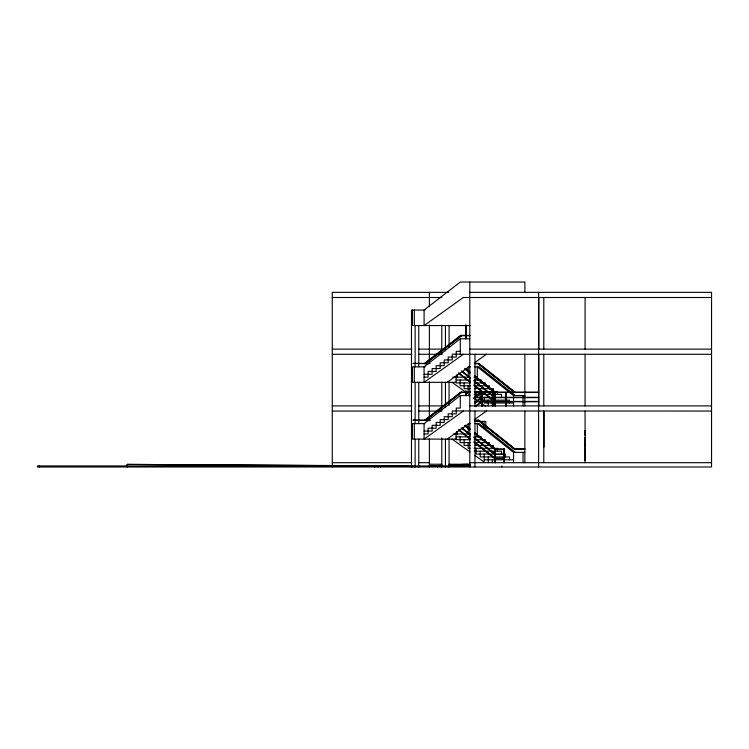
<?xml version="1.0" encoding="UTF-8"?>
<svg xmlns="http://www.w3.org/2000/svg" width="749" height="749" viewBox="0 0 749 749"><rect width="100%" height="100%" fill="white"/><g stroke="black" fill="none" stroke-linecap="round" stroke-linejoin="round"><path stroke-width="1.12" d="M543.793 447.2L543.793 411.061L543.793 462.685M584.8 444.85L584.566 445.281M584.857 445.14L584.885 445.14M424.533 363.405L460.747 335.355L470.26 335.355M424.533 363.742L460.747 335.702L470.26 335.702M425.451 363.405L461.656 335.355M425.451 363.742L461.656 335.702M469.801 338.801L460.289 338.801L424.084 366.841L424.084 382.327L463.35 354.286M470.26 392.139L460.747 392.139L424.533 420.526L460.747 392.476L470.26 392.476M469.801 395.575L460.289 395.575L424.084 423.625L424.084 439.111L463.35 411.061M474.042 397.747L481.279 392.139L474.042 398.094M474.042 398.449L482.197 392.139L482.197 405.902M474.042 398.786L482.197 392.476M474.407 402.906L481.644 397.298L474.407 403.252M474.585 402.906L480.924 398M474.585 403.252L481.832 397.644M475.306 406.333L481.644 401.773M475.493 406.333L481.832 401.427M475.306 406.679L481.832 401.773M447.144 382.327L469.586 366.298M474.267 362.965L486.419 354.286M447.144 439.111L469.586 423.082M474.267 419.74L486.419 411.061M465.157 465.953L469.726 465.738M442.088 465.382L429.374 465.953L442.21 465.644M449.026 465.063L467.526 464.23M449.213 465.475L470.222 464.979M448.763 292.344L332.284 292.344L332.284 466.983M469.801 292.344L711.55 292.344L711.55 466.983L37.45 466.983L37.45 465.953L470.25 465.953M332.284 297.503L441.919 297.503M711.55 297.503L463.35 297.503L424.084 325.553L424.084 310.067L460.289 282.017L524.862 282.017L524.862 292.344M425.058 310.067L411.473 310.067L411.473 466.983M469.96 325.553L412.456 325.553L412.456 310.067M332.284 349.118L411.828 349.118M418.841 349.118L441.919 349.118M469.801 349.118L711.55 349.118M460.289 351.309L456.272 351.309L456.272 357.048L448.22 357.048L448.22 362.797L440.178 362.797L440.178 368.545L432.126 368.545L432.126 374.294L424.084 374.294M460.289 354.183L452.246 354.183L452.246 359.923L444.194 359.923L444.194 365.671L436.152 365.671L436.152 371.42L428.1 371.42L428.1 377.168L424.084 377.168M332.284 354.286L411.828 354.286M418.841 354.286L441.919 354.286M711.55 354.286L460.289 354.286L460.289 338.801M430.057 363.405L412.971 363.405L429.008 363.742M474.51 363.405L478.789 363.405L515.003 392.139M474.51 363.742L478.789 363.742L515.003 392.476M425.104 366.841L412.456 366.841L412.456 382.327L456.075 382.327M470.503 366.841L468.237 366.841L468.237 377.168M474.81 366.841L479.145 366.841L515.349 395.575M452.724 377.168L469.492 377.168L462.32 371.438M473.967 377.168L477.319 377.168M456.075 380.043L470.157 380.043M473.967 380.043L481.345 380.043L481.335 382.917M470.157 382.917L456.075 382.917L456.075 377.168M474.183 382.917L485.371 382.917L485.371 385.791M470.381 385.791L460.101 385.791L460.101 380.043M474.183 385.791L489.387 385.791L489.387 388.656M470.381 388.656L464.118 388.656L464.118 382.917M474.407 388.656L493.413 388.656L493.413 391.53M470.157 391.53L468.144 391.53L468.144 385.791M474.183 391.53L497.439 391.53L497.439 394.405M474.969 392.139L538.625 392.139M474.969 392.476L538.625 392.476M474.183 394.405L501.465 394.405L501.465 397.279M477.319 380.043L477.319 366.841L513.533 395.575L524.862 395.575M474.969 397.298L538.625 397.298M474.969 397.644L538.625 397.644M474.969 401.427L538.625 401.427M474.969 401.773L538.625 401.773M513.533 403.028L484.238 403.028L484.238 397.279M332.284 405.902L411.828 405.902M418.841 405.902L441.919 405.902M469.801 405.902L711.55 405.902M332.284 411.061L411.828 411.061M418.841 411.061L440.777 411.061M711.55 411.061L452.246 410.958L452.246 416.706L444.194 416.706L444.194 422.455L436.152 422.455L436.152 428.203L428.1 428.203L428.1 433.952L424.084 433.952M430.057 420.18L412.971 420.18L430.057 420.526M474.51 420.18L478.789 420.18L515.003 448.913M474.51 420.526L478.789 420.526L515.003 449.26M474.529 421.387L485.82 421.387L485.82 429.42M424.767 423.625L412.456 423.625L412.456 439.111L456.075 439.111M470.503 423.625L468.237 423.625L468.237 433.952M474.81 423.625L479.145 423.625L515.349 452.359M585.081 430.506L585.081 435.15M424.084 431.078L432.126 431.078L432.126 425.329L440.178 425.329L440.178 419.58L448.22 419.58L448.22 413.832L456.272 413.832L456.272 408.083L460.289 408.083L460.289 395.575M453.838 433.952L470.503 433.952M475.044 433.952L477.319 433.952M456.075 436.817L470.157 436.817M473.967 436.817L481.345 436.817L481.345 439.691M585.081 437.219L585.081 460.616M470.157 439.691L456.075 439.691L456.075 433.952M474.183 439.691L485.371 439.691L485.371 442.565M470.381 442.565L460.101 442.565L460.101 436.817M474.183 442.565L489.387 442.565L489.387 445.44M470.381 445.44L464.118 445.44L464.118 439.691M474.407 445.44L493.413 445.44L493.413 448.314M470.157 448.314L468.144 448.314L468.144 442.565M474.183 448.314L497.439 448.314L497.439 451.188M524.862 448.913L514.31 448.913L478.096 420.18L514.31 449.26L524.862 449.26M474.183 451.188L501.465 451.188L501.465 454.063M477.319 436.817L477.319 423.625L513.533 452.359L524.862 452.359M494.724 454.418L504.049 454.418M494.724 458.21L504.049 458.21M504.049 458.557L494.724 458.557L474.81 442.753M484.238 459.811L513.533 459.811M332.284 462.685L411.828 462.685M418.841 462.685L429.374 462.685M469.801 462.685L711.55 462.685M429.374 464.23L442.088 464.23M449.026 464.23L470.007 464.23M127.152 466.983L127.152 464.399L411.164 465.953L411.164 466.983M127.152 464.399L380.735 465.953L380.735 466.983M452.05 382.327L469.829 395.023M474.51 398.365L485.736 406.389M452.05 439.111L470.035 451.956M474.772 455.336L484.238 462.096L484.238 454.063M478.096 363.405L514.31 392.139M478.096 363.742L514.31 392.476M465.401 368.433L469.923 372.019M474.454 375.614L495.276 392.139M465.401 368.77L469.923 372.365M474.454 375.961L495.276 392.476L495.276 405.902M465.391 369.145L469.923 372.74M474.445 376.335L494.359 392.139M464.492 368.77L469.923 373.086M474.445 376.672L494.359 392.476M474.089 380.773L494.911 397.298M462.133 371.438L470.288 377.899M474.81 381.494L494.724 397.298M461.412 371.064L470.288 378.245M474.089 381.119L494.911 397.644M459.418 373.414L470.288 382.027M474.089 384.902L494.911 401.427M458.697 373.039L469.557 381.662M474.089 385.248L494.911 401.773M458.519 373.039L470.288 382.374M474.81 385.969L494.724 401.773M465.401 425.207L469.923 428.803M474.454 432.398L495.276 448.913M465.401 425.554L469.923 429.149M474.454 432.735L495.276 449.26L495.276 462.685M465.391 425.928L469.923 429.523M474.445 433.109L494.359 448.913L504.779 449.26L494.359 449.26L474.445 433.456M464.492 425.554L469.923 429.87M462.32 428.222L469.557 433.961M474.089 437.556L494.911 454.081M462.133 428.222L470.288 434.682M474.81 438.277L494.724 454.081M461.234 427.848L470.288 435.029M474.089 437.903L494.911 454.418M458.519 429.477L470.288 438.811M474.089 441.685L494.911 458.21M458.697 429.814L469.557 438.437M474.089 442.032L494.911 458.557M458.519 429.814L470.288 439.157M585.081 297.503L585.081 349.118M585.081 354.286L585.081 405.902M585.081 411.061L585.081 462.685M543.793 297.503L543.793 349.118M543.793 354.286L543.793 405.902M543.615 411.061L543.615 447.2M538.803 297.503L538.803 349.118M538.803 354.286L538.803 405.902M538.625 292.344L538.625 466.983M524.862 354.286L524.862 405.902M524.862 411.061L524.862 462.685M523.045 395.575L523.045 405.902M523.045 452.359L523.045 462.685M513.533 395.575L513.533 405.902M513.533 452.359L513.533 462.685M509.507 403.028L509.507 400.153L480.212 400.153L480.212 394.405M509.507 459.811L509.507 456.937L480.212 456.937L480.212 451.188M506.137 392.476L506.137 405.902M505.959 392.476L505.959 405.902M505.772 392.476L505.772 405.902M505.481 397.279L505.481 400.153M505.481 456.937L505.481 454.063L476.195 454.063L476.195 448.314M504.236 449.26L504.236 462.685M504.049 449.26L504.049 462.685M503.871 448.913L503.871 462.685M501.793 465.953L501.793 466.983M495.089 392.476L495.089 405.902M495.089 449.26L495.089 462.685M494.911 392.476L494.911 405.902M494.911 449.26L494.911 462.685M493.057 392.476L493.057 405.902M492.879 392.139L492.879 405.902M492.692 392.476L492.692 405.902M492.28 403.028L492.28 405.902M492.28 459.811L492.28 462.685M488.264 400.153L488.264 405.902M488.264 456.937L488.264 462.685M484.004 421.387L484.004 428.269M482.01 392.476L482.01 405.902M481.832 392.476L481.832 405.902M476.195 391.53L476.195 396.324M474.969 354.286L474.969 405.902M474.969 411.061L474.969 466.983M469.801 282.017L469.801 466.983M465.99 325.029L465.99 338.801M465.99 390.987L465.99 395.575M465.869 325.029L465.869 338.801M465.869 390.987L465.869 395.575M457.162 375.099L457.162 377.168M457.162 431.883L457.162 433.952M456.974 375.099L456.974 377.168M456.974 431.883L456.974 433.952M456.796 375.099L456.796 377.168M456.796 431.883L456.796 433.952M449.072 325.553L449.072 347.339M449.072 382.327L449.072 405.275M449.072 439.111L449.072 466.983M445.43 325.553L445.43 350.785M445.43 382.327L445.43 407.568M445.43 439.111L445.412 466.983M441.77 325.188L441.77 354.268M441.77 382.187L441.77 411.276M441.77 438.034L441.77 466.983M437.538 465.953L437.538 466.983M429.374 292.344L429.374 306.678M429.374 325.029L429.374 363.462M429.374 381.812L429.374 420.236M429.374 438.596L429.374 466.983M418.775 325.553L418.775 366.841M418.775 382.327L418.775 423.625M418.775 439.111L418.775 466.983M415.133 325.553L415.133 366.841M415.133 382.327L415.133 423.625M415.133 439.111L415.115 466.983M414.328 310.067L414.328 325.553M414.328 366.841L414.328 382.327M414.328 423.625L414.328 439.111M414.328 465.953L414.328 466.983M412.203 465.953L412.203 466.983M377.992 465.953L377.992 466.983M374.65 465.953L374.65 466.983M39.182 465.953L39.182 466.983M461.656 392.139L425.451 420.526L461.656 392.139"/></g></svg>
